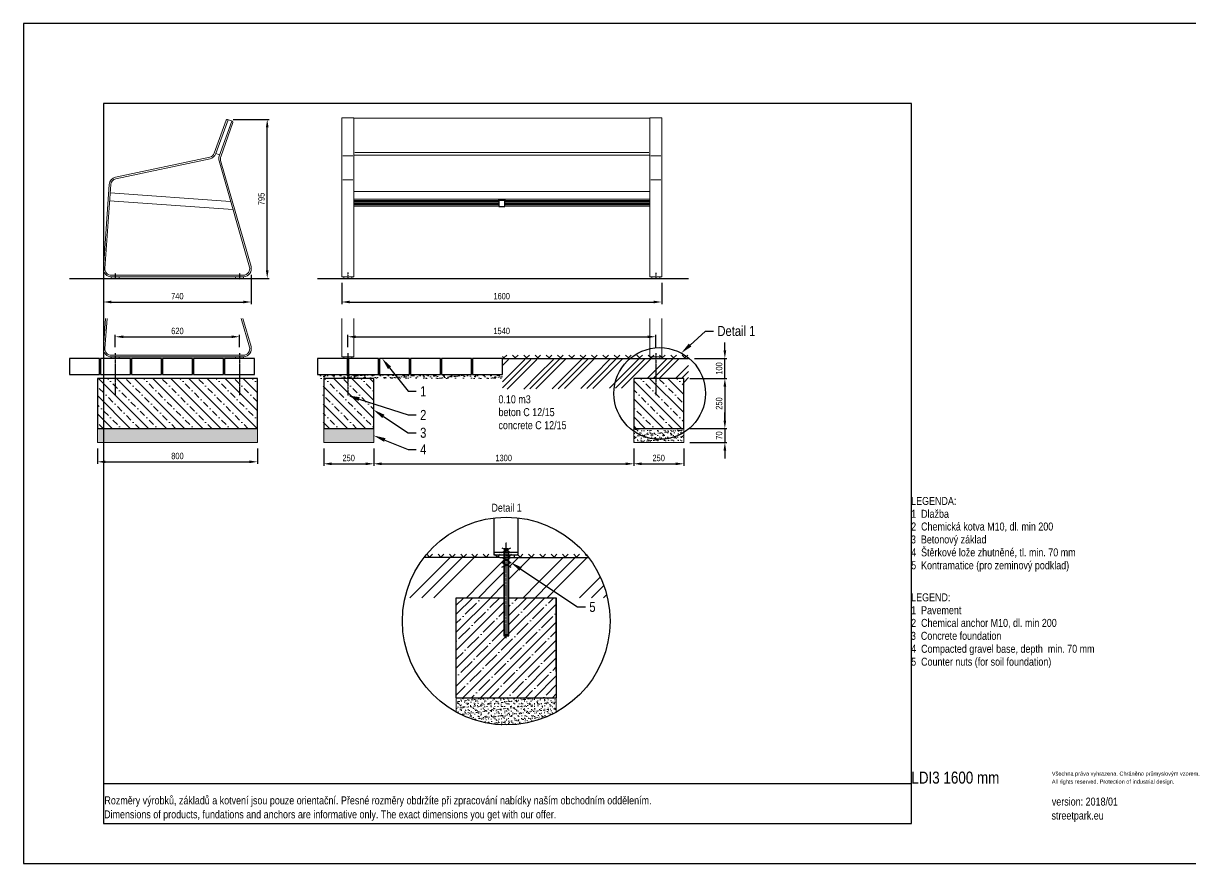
# Model space of a CAD drawing. Header units: millimetres. Extents: x 5064 to 16944, y 3085 to 7285.
# Drawn here: x 5064 to 10901, y 3085 to 7285 of the extents above; entities that cross this region are included whole.
import ezdxf
from ezdxf import colors
from ezdxf.entities.mleader import LeaderData, LeaderLine
from ezdxf.lldxf.tags import DXFTag
from ezdxf.math import Vec2, Vec3

# ---------------------------------------------------------------- set-up
doc = ezdxf.new("R2010")
doc.units = ezdxf.units.MM
doc.header["$LTSCALE"] = 0.3
doc.linetypes.add('DashDot', pattern=[15, 9, -3, 0, -3])
doc.layers.add('Nekreslit', color=6, linetype='Continuous', plot=False)
doc.layers.add('SRAFY', color=251, linetype='Continuous', lineweight=13)
doc.styles.add('SEACAD_Arial', font='arial.ttf', dxfattribs={"width": 0.8})
tags = doc.linetypes.add('HIDDEN2', pattern=[4.7625, 3.175, -1.5875]).pattern_tags.tags
tags[6:7] = [DXFTag(74, 4), DXFTag(75, 0), DXFTag(340, '0'), DXFTag(46, 0.0), DXFTag(50, 0.0), DXFTag(44, 0.0), DXFTag(45, 0.0)]
tags[4:5] = [DXFTag(74, 4), DXFTag(75, 0), DXFTag(340, '0'), DXFTag(46, 0.0), DXFTag(50, 0.0), DXFTag(44, 0.0), DXFTag(45, 0.0)]
doc.dimstyles.new('ISO-25', dxfattribs={"dimtxt": 1.6, "dimasz": 2, "dimexe": 0.5, "dimexo": 1.5, "dimtad": 1, "dimdec": 0, "dimtxsty": 'SEACAD_Arial', "dimcen": 2, "dimadec": 0, "dimazin": 0, "dimtfac": 1, "dimtdec": 0, "dimtmove": 0, "dimatfit": 3, "dimfxl": 1, "dimarcsym": 0})

# ---------------------------------------------------------------- blocks, each defined once
blk = doc.blocks.new('*D140')
at = {"color": 0, "lineweight": -2, "transparency": 16777216}
for p, q in [((5524.3, 5666.4), (5524.3, 5728.8)), ((6145.3, 5666.4), (6145.3, 5728.8)), ((5564.3, 5718.8), (6105.3, 5718.8))]:
    blk.add_line(p, q, dxfattribs=at)
at = {"color": 0, "transparency": 16777216}
for points in [[(5564.3, 5725.5), (5564.3, 5712.1), (5524.3, 5718.8)], [(6105.3, 5725.5), (6105.3, 5712.1), (6145.3, 5718.8)]]:
    blk.add_solid(points, dxfattribs=at)
at = {"layer": 'Defpoints', "color": 0, "transparency": 16777216}
for p in [(6145.3, 5718.8), (5524.3, 5636.4), (6145.3, 5636.4)]:
    blk.add_point(p, dxfattribs=at)
at = {"color": 0, "transparency": 16777216, "insert": (5834.8, 5747.6), "char_height": 32, "attachment_point": 5, "style": 'SEACAD_Arial'}
blk.add_mtext('620', dxfattribs=at)
blk = doc.blocks.new('*D141')
at = {"color": 0, "lineweight": -2, "transparency": 16777216}
for p, q in [((6686, 5666.5), (6686, 5728.8)), ((8226, 5666.4), (8226, 5728.8)), ((6726, 5718.8), (8186, 5718.8))]:
    blk.add_line(p, q, dxfattribs=at)
at = {"color": 0, "transparency": 16777216}
for points in [[(6726, 5725.5), (6726, 5712.1), (6686, 5718.8)], [(8186, 5725.5), (8186, 5712.1), (8226, 5718.8)]]:
    blk.add_solid(points, dxfattribs=at)
at = {"layer": 'Defpoints', "color": 0, "transparency": 16777216}
for p in [(8226, 5718.8), (6686, 5636.5), (8226, 5636.4)]:
    blk.add_point(p, dxfattribs=at)
at = {"color": 0, "transparency": 16777216, "insert": (7456, 5747.6), "char_height": 32, "attachment_point": 5, "style": 'SEACAD_Arial'}
blk.add_mtext('1540', dxfattribs=at)
blk = doc.blocks.new('*D138')
at = {"color": 0, "lineweight": -2, "transparency": 16777216}
for p, q in [((8396, 5510.1), (8581.9, 5510.1)), ((8571.9, 5470.1), (8571.9, 5300.1)), ((8396, 5260.1), (8581.9, 5260.1))]:
    blk.add_line(p, q, dxfattribs=at)
at = {"color": 0, "transparency": 16777216}
for points in [[(8565.3, 5470.1), (8578.6, 5470.1), (8571.9, 5510.1)], [(8565.3, 5300.1), (8578.6, 5300.1), (8571.9, 5260.1)]]:
    blk.add_solid(points, dxfattribs=at)
at = {"layer": 'Defpoints', "color": 0, "transparency": 16777216}
for p in [(8366, 5510.1), (8366, 5260.1), (8571.9, 5260.1)]:
    blk.add_point(p, dxfattribs=at)
at = {"color": 0, "transparency": 16777216, "insert": (8543.1, 5385.1), "char_height": 32, "attachment_point": 5, "rotation": 90, "style": 'SEACAD_Arial'}
blk.add_mtext('250', dxfattribs=at)
blk = doc.blocks.new('*D139')
at = {"color": 0, "lineweight": -2, "transparency": 16777216}
for p, q in [((8571.9, 5300.1), (8571.9, 5340.1)), ((8396, 5260.1), (8581.9, 5260.1)), ((8571.9, 5260.1), (8571.9, 5190.1)), ((8396, 5190.1), (8581.9, 5190.1)), ((8571.9, 5150.1), (8571.9, 5110.1))]:
    blk.add_line(p, q, dxfattribs=at)
at = {"color": 0, "transparency": 16777216}
for points in [[(8565.3, 5300.1), (8578.6, 5300.1), (8571.9, 5260.1)], [(8565.3, 5150.1), (8578.6, 5150.1), (8571.9, 5190.1)]]:
    blk.add_solid(points, dxfattribs=at)
at = {"layer": 'Defpoints', "color": 0, "transparency": 16777216}
for p in [(8366, 5260.1), (8366, 5190.1), (8571.9, 5190.1)]:
    blk.add_point(p, dxfattribs=at)
at = {"color": 0, "transparency": 16777216, "insert": (8543.1, 5225.1), "char_height": 32, "attachment_point": 5, "rotation": 90, "style": 'SEACAD_Arial'}
blk.add_mtext('70', dxfattribs=at)
blk = doc.blocks.new('*D142')
at = {"color": 0, "lineweight": -2, "transparency": 16777216}
for p, q in [((5434.9, 5160.1), (5434.9, 5083.8)), ((6235, 5160.1), (6235, 5083.8)), ((5474.9, 5093.8), (6195, 5093.8))]:
    blk.add_line(p, q, dxfattribs=at)
at = {"color": 0, "transparency": 16777216}
for points in [[(5474.9, 5100.5), (5474.9, 5087.1), (5434.9, 5093.8)], [(6195, 5100.5), (6195, 5087.1), (6235, 5093.8)]]:
    blk.add_solid(points, dxfattribs=at)
at = {"layer": 'Defpoints', "color": 0, "transparency": 16777216}
for p in [(5434.9, 5190.1), (6235, 5190.1), (6235, 5093.8)]:
    blk.add_point(p, dxfattribs=at)
at = {"color": 0, "transparency": 16777216, "insert": (5834.9, 5122.7), "char_height": 32, "attachment_point": 5, "style": 'SEACAD_Arial'}
blk.add_mtext('800', dxfattribs=at)
blk = doc.blocks.new('*D143')
at = {"color": 0, "lineweight": -2, "transparency": 16777216}
for p, q in [((6566, 5160.1), (6566, 5073.8)), ((6816, 5160.1), (6816, 5073.8)), ((6606, 5083.8), (6776, 5083.8))]:
    blk.add_line(p, q, dxfattribs=at)
at = {"color": 0, "transparency": 16777216}
for points in [[(6606, 5090.5), (6606, 5077.1), (6566, 5083.8)], [(6776, 5090.5), (6776, 5077.1), (6816, 5083.8)]]:
    blk.add_solid(points, dxfattribs=at)
at = {"layer": 'Defpoints', "color": 0, "transparency": 16777216}
for p in [(6566, 5190.1), (6816, 5190.1), (6816, 5083.8)]:
    blk.add_point(p, dxfattribs=at)
at = {"color": 0, "transparency": 16777216, "insert": (6691, 5112.7), "char_height": 32, "attachment_point": 5, "style": 'SEACAD_Arial'}
blk.add_mtext('250', dxfattribs=at)
blk = doc.blocks.new('*D144')
at = {"color": 0, "lineweight": -2, "transparency": 16777216}
for p, q in [((8116, 5160.1), (8116, 5073.8)), ((8366, 5160.1), (8366, 5073.8)), ((8156, 5083.8), (8326, 5083.8))]:
    blk.add_line(p, q, dxfattribs=at)
at = {"color": 0, "transparency": 16777216}
for points in [[(8156, 5090.5), (8156, 5077.1), (8116, 5083.8)], [(8326, 5090.5), (8326, 5077.1), (8366, 5083.8)]]:
    blk.add_solid(points, dxfattribs=at)
at = {"layer": 'Defpoints', "color": 0, "transparency": 16777216}
for p in [(8116, 5190.1), (8366, 5190.1), (8366, 5083.8)]:
    blk.add_point(p, dxfattribs=at)
at = {"color": 0, "transparency": 16777216, "insert": (8241, 5112.7), "char_height": 32, "attachment_point": 5, "style": 'SEACAD_Arial'}
blk.add_mtext('250', dxfattribs=at)
blk = doc.blocks.new('*D145')
at = {"color": 0, "lineweight": -2, "transparency": 16777216}
for p, q in [((6816, 5160.1), (6816, 5073.8)), ((8116, 5160.1), (8116, 5073.8)), ((6856, 5083.8), (8076, 5083.8))]:
    blk.add_line(p, q, dxfattribs=at)
at = {"color": 0, "transparency": 16777216}
for points in [[(6856, 5090.5), (6856, 5077.1), (6816, 5083.8)], [(8076, 5090.5), (8076, 5077.1), (8116, 5083.8)]]:
    blk.add_solid(points, dxfattribs=at)
at = {"layer": 'Defpoints', "color": 0, "transparency": 16777216}
for p in [(6816, 5190.1), (8116, 5190.1), (8116, 5083.8)]:
    blk.add_point(p, dxfattribs=at)
at = {"color": 0, "transparency": 16777216, "insert": (7466, 5112.7), "char_height": 32, "attachment_point": 5, "style": 'SEACAD_Arial'}
blk.add_mtext('1300', dxfattribs=at)
blk = doc.blocks.new('*D135')
at = {"color": 0, "lineweight": -2, "transparency": 16777216}
for p, q in [((8571.9, 5650.4), (8571.9, 5690.4)), ((8420.4, 5610.4), (8581.9, 5610.4)), ((8571.9, 5510.1), (8571.9, 5610.4)), ((8396, 5510.1), (8581.9, 5510.1)), ((8571.9, 5470.1), (8571.9, 5430.1))]:
    blk.add_line(p, q, dxfattribs=at)
at = {"color": 0, "transparency": 16777216}
for points in [[(8565.3, 5650.4), (8578.6, 5650.4), (8571.9, 5610.4)], [(8565.3, 5470.1), (8578.6, 5470.1), (8571.9, 5510.1)]]:
    blk.add_solid(points, dxfattribs=at)
at = {"layer": 'Defpoints', "color": 0, "transparency": 16777216}
for p in [(8390.4, 5610.4), (8571.9, 5610.4), (8366, 5510.1)]:
    blk.add_point(p, dxfattribs=at)
at = {"color": 0, "transparency": 16777216, "insert": (8543.1, 5560.3), "char_height": 32, "attachment_point": 5, "rotation": 90, "style": 'SEACAD_Arial'}
blk.add_mtext('100', dxfattribs=at)
blk = doc.blocks.new('*D136')
at = {"color": 0, "lineweight": -2, "transparency": 16777216}
for p, q in [((6656, 5988.4), (6656, 5882.5)), ((8256, 5988.4), (8256, 5882.5)), ((6696, 5892.5), (8216, 5892.5))]:
    blk.add_line(p, q, dxfattribs=at)
at = {"color": 0, "transparency": 16777216}
for points in [[(6696, 5899.2), (6696, 5885.9), (6656, 5892.5)], [(8216, 5899.2), (8216, 5885.9), (8256, 5892.5)]]:
    blk.add_solid(points, dxfattribs=at)
at = {"layer": 'Defpoints', "color": 0, "transparency": 16777216}
for p in [(6656, 6018.4), (8256, 6018.4), (8256, 5892.5)]:
    blk.add_point(p, dxfattribs=at)
at = {"color": 0, "transparency": 16777216, "insert": (7456, 5921.4), "char_height": 32, "attachment_point": 5, "style": 'SEACAD_Arial'}
blk.add_mtext('1600', dxfattribs=at)
blk = doc.blocks.new('*D184')
at = {"color": 0, "lineweight": -2, "transparency": 16777216}
for p, q in [((6112.7, 6805.1), (6293.7, 6805.1)), ((6283.7, 6050.4), (6283.7, 6765.1)), ((6195.3, 6010.4), (6293.7, 6010.4))]:
    blk.add_line(p, q, dxfattribs=at)
at = {"color": 0, "transparency": 16777216}
for points in [[(6277.1, 6765.1), (6290.4, 6765.1), (6283.7, 6805.1)], [(6277.1, 6050.4), (6290.4, 6050.4), (6283.7, 6010.4)]]:
    blk.add_solid(points, dxfattribs=at)
at = {"layer": 'Defpoints', "color": 0, "transparency": 16777216}
for p in [(6082.7, 6805.1), (6283.7, 6805.1), (6165.3, 6010.4)]:
    blk.add_point(p, dxfattribs=at)
at = {"color": 0, "transparency": 16777216, "insert": (6254.9, 6407.8), "char_height": 32, "attachment_point": 5, "rotation": 90, "style": 'SEACAD_Arial'}
blk.add_mtext('795', dxfattribs=at)
blk = doc.blocks.new('*D185')
at = {"color": 0, "lineweight": -2, "transparency": 16777216}
for p, q in [((5464.4, 6025.7), (5464.4, 5882.5)), ((6204.3, 6028.6), (6204.3, 5882.5)), ((5504.4, 5892.5), (6164.3, 5892.5))]:
    blk.add_line(p, q, dxfattribs=at)
at = {"color": 0, "transparency": 16777216}
for points in [[(5504.4, 5899.2), (5504.4, 5885.9), (5464.4, 5892.5)], [(6164.3, 5899.2), (6164.3, 5885.9), (6204.3, 5892.5)]]:
    blk.add_solid(points, dxfattribs=at)
at = {"layer": 'Defpoints', "color": 0, "transparency": 16777216}
for p in [(5464.4, 6055.7), (6204.3, 6058.6), (6204.3, 5892.5)]:
    blk.add_point(p, dxfattribs=at)
at = {"color": 0, "transparency": 16777216, "insert": (5834.4, 5921.4), "char_height": 32, "attachment_point": 5, "style": 'SEACAD_Arial'}
blk.add_mtext('740', dxfattribs=at)

msp = doc.modelspace()

# ---------------------------------------------------------------- hatches: boundary and pattern name
at = {"layer": 'SRAFY'}
h = msp.add_hatch(dxfattribs=at)
h.set_pattern_fill('TERACO', color=256, scale=20)
h.set_pattern_definition([(45, (0, 295.79), (-28.28427, 28.28427), [20, -20]), (135, (56.57, 295.79), (-28.28427, -28.28427), [20, -20])])
h.paths.add_polyline_path([(7460.4, 5610.4), (7460.4, 5633.5), (8390.4, 5633.5), (8390.4, 5610.5)])
h = msp.add_hatch(dxfattribs=at)
h.set_pattern_fill('GOST_GROUND', color=256, scale=10)
h.set_pattern_definition([(45, (0, 295.79), (141.4214, -9e-15), [200]), (45, (30, 295.79), (141.4214, -9e-15), [200]), (45, (60, 295.79), (141.4214, -9e-15), [200])])
h.paths.add_polyline_path([(8116, 5462.8), (7460.4, 5456.6), (7460.4, 5604.3), (8390.4, 5610.4), (8390.4, 5463), (8366, 5463), (8366, 5510.1), (8116, 5510.1)])
h = msp.add_hatch(dxfattribs=at)
h.set_pattern_fill('BETON-PROSTY', color=256, scale=0.8, angle=90)
h.set_pattern_definition([(135, (-9.09, 731.35), (-45.25483, -45.25483), []), (135, (-9.09, 776.605), (-67.88225, -22.6274), [32, -16, 0, -16])])
h.paths.add_polyline_path([(6234.9, 5385.1), (6234.9, 5510.1), (5434.9, 5510.1), (5434.9, 5240.4), (5434.9, 5260.1), (6234.9, 5260.1)])
h.paths.add_polyline_path([(6813.5, 5390.4), (6813.5, 5510.1), (6563.5, 5510.1), (6563.5, 5260.1), (6813.4, 5260.1)])
h = msp.add_hatch(dxfattribs=at)
h.set_pattern_fill('AR-SAND', color=256, scale=0.5)
h.set_pattern_definition([(37.5, (0, 295.79), (-0.800016, 24.47066), [0, -19.304, 0, -21.59, 0, -20.6375]), (7.5, (0, 295.79), (22.47616, 35.84126), [0, -10.414, 0, -17.399, 0, -6.6675]), (327.5, (-15.62, 295.79), (39.54962, 0.07186), [0, -6.35, 0, -22.86, 0, -29.845]), (317.5, (-15.62, 295.79), (38.17782, 11.14647), [0, -3.175, 0, -14.986, 0, -17.145])])
h.paths.add_polyline_path([(6535.4, 5530.4), (6535.4, 5510.5), (6566, 5510.4), (6686, 5510.3), (6686, 5530.4)])
h.paths.add_polyline_path([(7460.4, 5510.1), (7460.4, 5530.4), (6686, 5530.4), (6686, 5510.3), (6816, 5510.1)])
h = msp.add_hatch(dxfattribs=at)
h.set_pattern_fill('BETON-PROSTY', color=256, scale=0.8, angle=90)
h.set_pattern_definition([(135, (-602.25, 731.35), (-45.25483, -45.25483), []), (135, (-602.25, 776.607), (-67.88225, -22.6274), [32, -16, 0, -16])])
h.paths.add_polyline_path([(8366, 5510.1), (8116, 5510.1), (8116, 5260.1), (8366, 5260.1)])
h = msp.add_hatch(dxfattribs=at)
h.set_pattern_fill('AR-SAND', color=256, scale=0.5)
h.set_pattern_definition([(37.5, (-9.088, 731.35), (-0.800016, 24.47066), [0, -19.304, 0, -21.59, 0, -20.6375]), (7.5, (-9.088, 731.35), (22.47616, 35.84126), [0, -10.414, 0, -17.399, 0, -6.6675]), (327.5, (-24.709, 731.35), (39.54962, 0.07186), [0, -6.35, 0, -22.86, 0, -29.845]), (317.5, (-24.71, 731.35), (38.17782, 11.14647), [0, -3.175, 0, -14.986, 0, -17.145])])
h.paths.add_polyline_path([(6235, 5190.1), (6235, 5260.1), (5434.9, 5260.1), (5434.9, 5190.1)])
h.paths.add_polyline_path([(6813.5, 5190.1), (6813.5, 5260.1), (6784.7, 5260.1), (6563.5, 5260.1), (6563.5, 5190.1)])
h = msp.add_hatch(dxfattribs=at)
h.set_pattern_fill('AR-SAND', color=256, scale=0.5)
h.set_pattern_definition([(37.5, (-6.588, 731.35), (-0.800016, 24.47066), [0, -19.304, 0, -21.59, 0, -20.6375]), (7.5, (-6.588, 731.35), (22.47616, 35.84126), [0, -10.414, 0, -17.399, 0, -6.6675]), (327.5, (-22.209, 731.35), (39.54962, 0.07186), [0, -6.35, 0, -22.86, 0, -29.845]), (317.5, (-22.21, 731.35), (38.17782, 11.14647), [0, -3.175, 0, -14.986, 0, -17.145])])
h.paths.add_polyline_path([(8116, 5260.1), (8366, 5260.1), (8366, 5190.1), (8116, 5190.1)])
h = msp.add_hatch(dxfattribs=at)
h.set_pattern_fill('GOST_GROUND', color=256, scale=20)
h.set_pattern_definition([(45, (0, 245.79), (282.8427, -2e-14), [400]), (45, (60, 245.79), (282.8427, -2e-14), [400]), (45, (120, 245.79), (282.8427, -2e-14), [400])])
h.paths.add_polyline_path([(7469, 4615), (7447, 4615), (7068, 4615, 0.107975), (6973.2, 4414.7), (7229, 4414.7), (7469, 4414.7)])
h.paths.add_polyline_path([(7889.9, 4615), (7511, 4615), (7489, 4615), (7489, 4414.7), (7729, 4414.7), (7984.8, 4414.7, 0.107975)])
h = msp.add_hatch(dxfattribs=at)
h.set_pattern_fill('TERACO', color=256, scale=20)
h.set_pattern_definition([(45, (-767.6, -699.72), (-28.28427, 28.28427), [20, -20]), (135, (-711.03, -699.72), (-28.28427, -28.28427), [20, -20])])
h.paths.add_polyline_path([(7077.2, 4614.9), (7077.2, 4638), (7880.8, 4638), (7880.8, 4614.9)])
h = msp.add_hatch(dxfattribs=at)
h.set_pattern_fill('ANSI35', color=256, scale=10, angle=0.00001)
h.set_pattern_definition([(45, (0, 245.79), (-44.9013, 44.90127), []), (45, (44.9, 245.79), (-44.9013, 44.90127), [79.375, -15.875, 0, -15.875])])
h.paths.add_polyline_path([(7729, 4414.7), (7489, 4414.7), (7489, 4223.7), (7469, 4223.7), (7469, 4414.7), (7229, 4414.7), (7229, 3914.7), (7729, 3914.7)])
h = msp.add_hatch(dxfattribs=at)
h.set_pattern_fill('AR-SAND', color=256, scale=0.5, angle=0.00001)
h.set_pattern_definition([(37.5, (0, 245.79), (-0.80002, 24.47066), [0, -19.304, 0, -21.59, 0, -20.6375]), (7.5, (0, 245.79), (22.47616, 35.84126), [0, -10.414, 0, -17.399, 0, -6.6675]), (327.5, (-15.62, 245.79), (39.54962, 0.071866), [0, -6.35, 0, -22.86, 0, -29.845]), (317.5, (-15.62, 245.79), (38.17782, 11.14647), [0, -3.175, 0, -14.986, 0, -17.145])])
h.paths.add_polyline_path([(7229, 3914.7), (7229, 3842.8, 0.256659), (7729, 3842.8), (7729, 3914.7)])

# ---------------------------------------------------------------- linework, layer by layer
at = {"lineweight": 15}
for p, q in [((6078.5, 6801.8), (6019.2, 6636)), ((6087.8, 6803.8), (6027.1, 6634.4)), ((6106.6, 6797.1), (6043.9, 6621.9)), ((6112.4, 6789.7), (6051.2, 6618.6)), ((6084.9, 6804.9), (6109.4, 6796.1)), ((5997.2, 6616.8), (5525.4, 6516.5)), ((5997.7, 6608.7), (5527, 6508.7)), ((6027.1, 6634.4), (6045.9, 6627.6)), ((6195.1, 6067.3), (6043.1, 6597.4)), ((6202.8, 6069.5), (6050.6, 6600.2)), ((6661, 6623.6), (6711, 6623.6)), ((8191, 6639.1), (6721, 6639.1)), ((8201, 6623.6), (8251, 6623.6)), ((5493.8, 6480.2), (5464.4, 6061.2)), ((5501.8, 6479.6), (5472.4, 6060.7)), ((6661, 6503.6), (6711, 6503.6)), ((8201, 6503.6), (8251, 6503.6)), ((5498.8, 6437.8), (6100.9, 6395.6)), ((6716, 6397.8), (6716, 6432.8)), ((8196, 6397.8), (8196, 6432.8)), ((5496, 6397.9), (6112.6, 6354.7)), ((8196, 6405.8), (6716, 6405.8)), ((7441, 6399.6), (6716, 6399.6)), ((7441, 6394.3), (6716, 6394.3)), ((7441, 6388.5), (6716, 6388.5)), ((7441, 6383.2), (6716, 6383.2)), ((7441, 6377.4), (6716, 6377.4)), ((7441, 6371.1), (6716, 6371.1)), ((8196, 6399.6), (7471, 6399.6)), ((8196, 6394.3), (7471, 6394.3)), ((8196, 6388.5), (7471, 6388.5)), ((8196, 6383.2), (7471, 6383.2)), ((8196, 6377.4), (7471, 6377.4)), ((8196, 6371.1), (7471, 6371.1)), ((5504.3, 6026.4), (6165.3, 6026.4)), ((5504.3, 6018.4), (6165.3, 6018.4)), ((5474.9, 5810.4), (5464.4, 5661.2)), ((5482.9, 5810.4), (5472.4, 5660.7)), ((6195.1, 5667.3), (6154, 5810.4)), ((6202.8, 5669.5), (6162.3, 5810.4)), ((6656, 5810.4), (6656, 5618.4)), ((6716, 5618.4), (6716, 5810.4)), ((8196, 5810.4), (8196, 5618.4)), ((8256, 5618.4), (8256, 5810.4)), ((5504.3, 5626.4), (6165.3, 5626.4)), ((5504.3, 5618.4), (6165.3, 5618.4)), ((6656, 5618.4), (6716, 5618.4)), ((8196, 5618.4), (8256, 5618.4))]:
    msp.add_line(p, q, dxfattribs=at)
at = {"color": 7, "linetype": 'DashDot', "ltscale": 0.1}
for p, q in [((5524.3, 6036.4), (5524.3, 6007.3)), ((6145.3, 6036.4), (6145.3, 6005.4)), ((6686, 6040.5), (6686, 6009.5)), ((8226, 6038.2), (8226, 6007.2))]:
    msp.add_line(p, q, dxfattribs=at)
at = {"color": 7, "linetype": 'Continuous'}
for p, q in [((5295.4, 6010.4), (6247.4, 6010.4)), ((6535.4, 6010.4), (8390.4, 6010.4)), ((5445.4, 5610.4), (5295.4, 5610.4)), ((5295.4, 5610.4), (5295.4, 5530.4)), ((5445.4, 5530.4), (5445.4, 5610.4)), ((5600.4, 5610.4), (5450.4, 5610.4)), ((5450.4, 5610.4), (5450.4, 5530.4)), ((5600.4, 5530.4), (5600.4, 5610.4)), ((5755.4, 5610.4), (5605.4, 5610.4)), ((5605.4, 5610.4), (5605.4, 5530.4)), ((5755.4, 5530.4), (5755.4, 5610.4)), ((5910.4, 5610.4), (5760.4, 5610.4)), ((5760.4, 5610.4), (5760.4, 5530.4)), ((5910.4, 5530.4), (5910.4, 5610.4)), ((6065.4, 5610.4), (5915.4, 5610.4)), ((5915.4, 5610.4), (5915.4, 5530.4)), ((6065.4, 5530.4), (6065.4, 5610.4)), ((6220.4, 5610.4), (6070.4, 5610.4)), ((6070.4, 5610.4), (6070.4, 5530.4)), ((6220.4, 5530.4), (6220.4, 5610.4)), ((6685.4, 5610.4), (6535.4, 5610.4)), ((6535.4, 5610.4), (6535.4, 5530.4)), ((6685.4, 5530.4), (6685.4, 5610.4)), ((6840.4, 5610.4), (6690.4, 5610.4)), ((6690.4, 5610.4), (6690.4, 5530.4)), ((6840.4, 5530.4), (6840.4, 5610.4)), ((6995.4, 5610.4), (6845.4, 5610.4)), ((6845.4, 5610.4), (6845.4, 5530.4)), ((6995.4, 5530.4), (6995.4, 5610.4)), ((7150.4, 5610.4), (7000.4, 5610.4)), ((7000.4, 5610.4), (7000.4, 5530.4)), ((7150.4, 5530.4), (7150.4, 5610.4)), ((7305.4, 5610.4), (7155.4, 5610.4)), ((7155.4, 5610.4), (7155.4, 5530.4)), ((7305.4, 5530.4), (7305.4, 5610.4)), ((7460.4, 5610.4), (7310.4, 5610.4)), ((7310.4, 5610.4), (7310.4, 5530.4)), ((7460.4, 5530.4), (7460.4, 5610.4)), ((5295.4, 5530.4), (5445.4, 5530.4)), ((5450.4, 5530.4), (5600.4, 5530.4)), ((5605.4, 5530.4), (5755.4, 5530.4)), ((5760.4, 5530.4), (5910.4, 5530.4)), ((5915.4, 5530.4), (6065.4, 5530.4)), ((6070.4, 5530.4), (6220.4, 5530.4)), ((6535.4, 5530.4), (6685.4, 5530.4)), ((6690.4, 5530.4), (6840.4, 5530.4)), ((6845.4, 5530.4), (6995.4, 5530.4)), ((7000.4, 5530.4), (7150.4, 5530.4)), ((7155.4, 5530.4), (7305.4, 5530.4)), ((7310.4, 5530.4), (7460.4, 5530.4)), ((7419, 4627.8), (7419, 4813.4)), ((7539, 4627.8), (7539, 4813.4)), ((7539, 4627.8), (7419, 4627.8)), ((7439, 4627.8), (7439, 4615)), ((7519, 4627.8), (7519, 4615)), ((7229, 3914.7), (7229, 4414.7)), ((7229, 4414.7), (7469, 4414.7)), ((7489, 4414.7), (7729, 4414.7)), ((7729, 4414.7), (7729, 3914.7)), ((7729, 4293.7), (7729, 4413.7)), ((7729, 4045.4), (7729, 4413.7)), ((7229, 3914.7), (7729, 3914.7))]:
    msp.add_line(p, q, dxfattribs=at)
at = {"linetype": 'DashDot', "lineweight": 30}
for p, q in [((5524.3, 5636.4), (5524.3, 5425.8)), ((6145.3, 5636.4), (6145.3, 5425.8)), ((6686, 5636.5), (6686, 5425.8)), ((8226, 5636.4), (8226, 5425.8))]:
    msp.add_line(p, q, dxfattribs=at)
for p, q in [((7460.4, 5610.4), (8390.4, 5610.4)), ((5295.4, 5530.4), (5437.4, 5530.4)), ((7447, 4615), (7068, 4615)), ((7447, 4615), (7511, 4615)), ((7456.5, 4664.6), (7501.5, 4640.6)), ((7456.5, 4640.6), (7501.5, 4664.6)), ((7456.5, 4615), (7501.5, 4591)), ((7456.5, 4591), (7501.5, 4615)), ((7470.6, 4661), (7487.4, 4661)), ((7511, 4615), (7889.9, 4615)), ((7456.5, 4591), (7501.5, 4567)), ((7456.5, 4567), (7501.5, 4591))]:
    msp.add_line(p, q)
at = {"color": 7, "linetype": 'DashDot', "lineweight": 30}
msp.add_line((7479, 4212.9), (7479, 4692.9), dxfattribs=at)
at = {"color": 7, "linetype": 'HIDDEN2'}
for p, q in [((7539, 4640.6), (7419, 4640.6)), ((7467, 4640.6), (7467, 4414.7)), ((7470.6, 4661), (7469, 4659.4)), ((7489, 4659.4), (7469, 4659.4)), ((7469, 4659.4), (7469, 4231.3)), ((7469, 4614.9), (7469, 4614.9)), ((7489, 4659.4), (7487.4, 4661)), ((7489, 4231.3), (7489, 4659.4)), ((7489, 4614.9), (7489, 4614.9)), ((7491, 4414.7), (7491, 4640.6)), ((7467, 4414.7), (7467, 4223.7)), ((7491, 4223.7), (7491, 4414.7)), ((7467, 4223.7), (7491, 4223.7)), ((7469, 4231.3), (7489, 4231.3)), ((7469, 4231.3), (7470.6, 4229.7)), ((7479, 4229.7), (7470.6, 4229.7)), ((7487.4, 4229.7), (7479, 4229.7)), ((7487.4, 4229.7), (7489, 4231.3))]:
    msp.add_line(p, q, dxfattribs=at)
at = {"lineweight": 15}
for points in [[(6656, 6018.4), (6716, 6018.4), (6716, 6813.4), (6656, 6813.4)], [(6716, 6626.9), (8196, 6626.9), (8196, 6811.4), (6716, 6811.4)], [(8196, 6018.4), (8256, 6018.4), (8256, 6813.4), (8196, 6813.4)], [(5504.3, 6018.4), (5544.3, 6018.4), (5544.3, 6010.4), (5504.3, 6010.4)], [(6125.3, 6018.4), (6165.3, 6018.4), (6165.3, 6010.4), (6125.3, 6010.4)], [(6666, 6018.4), (6706, 6018.4), (6706, 6010.4), (6666, 6010.4)], [(8206, 6018.4), (8246, 6018.4), (8246, 6010.4), (8206, 6010.4)], [(5504.3, 5618.4), (5544.3, 5618.4), (5544.3, 5610.4), (5504.3, 5610.4)], [(6125.3, 5618.4), (6165.3, 5618.4), (6165.3, 5610.4), (6125.3, 5610.4)], [(6666, 5618.4), (6706, 5618.4), (6706, 5610.4), (6666, 5610.4)], [(8206, 5618.4), (8246, 5618.4), (8246, 5610.4), (8206, 5610.4)]]:
    msp.add_lwpolyline(points, close=True, dxfattribs=at)
msp.add_lwpolyline([(6716, 6445.2), (8196, 6445.2)], dxfattribs=at)
for points in [[(7441, 6403.8), (7471, 6403.8), (7471, 6399.8), (7441, 6399.8)], [(7441, 6369.1), (7471, 6369.1), (7471, 6399.8), (7441, 6399.8)], [(5434.9, 5260.1), (6234.9, 5260.1), (6234.9, 5510.1), (5434.9, 5510.4)], [(6566, 5260.1), (6816, 5260.1), (6816, 5510.1), (6566, 5510.4)], [(8116, 5260.1), (8366, 5260.1), (8366, 5510.1), (8116, 5510.1)]]:
    msp.add_lwpolyline(points, close=True)
at = {"color": 7, "linetype": 'Continuous'}
for centre, radius in [((6136.6, 6010.4), 0.01), ((5529.4, 5610.4), 0.01), ((6045.5, 5610.4), 0.01), ((6686, 5610.5), 0.01), ((8246, 5610.5), 0.01), ((8390.4, 5610.4), 0.01), ((8390.4, 5610.4), 0.01), ((5437.4, 5260.1), 0.01), ((6137.4, 5260.1), 0.01), ((6816, 5260.1), 0.01), ((8116, 5260.1), 0.01), ((8116, 5260.1), 0.01), ((8366, 5260.1), 0.01), ((8366, 5260.1), 0.01), ((7479, 4297.8), 519.1)]:
    msp.add_circle(centre, radius, dxfattribs=at)
msp.add_circle((8246, 5435.4), 229)
at = {"lineweight": 15}
for centre, radius, start, end in [((6083.2, 6800.2), 5, 70.30199, 160.30199), ((6107.7, 6791.4), 5, 340.30199, 70.30199), ((5990.9, 6646.1), 30, 282, 340.30199), ((5989.4, 6647.9), 40, 282, 340.30199), ((6081.5, 6608.4), 40, 160.30199, 196), ((6079.4, 6608.5), 30, 160.30199, 196), ((5533.7, 6477.4), 40, 102, 175.99052), ((5533.7, 6477.4), 32, 102, 175.99052), ((5504.3, 6058.4), 40, 175.99052, 269.99859), ((5504.3, 6058.4), 32, 175.99052, 269.99859), ((6164.3, 6058.4), 40, 271.37956, 16), ((6164.3, 6058.4), 32, 271.83778, 16), ((6164.3, 5658.4), 40, 271.37956, 16), ((6164.3, 5658.4), 32, 271.83778, 16), ((5504.3, 5658.4), 40, 175.99052, 269.99859), ((5504.3, 5658.4), 32, 175.99052, 269.99859)]:
    msp.add_arc(centre, radius, start, end, dxfattribs=at)
at = {"layer": 'Nekreslit'}
msp.add_line((5464.4, 3485.3), (9504.4, 3485.3), dxfattribs=at)
for points in [[(5064.4, 3085.3), (11004.4, 3085.3), (11004.4, 7285.3), (5064.4, 7285.3)], [(5464.4, 3285.3), (9504.4, 3285.3), (9504.4, 6885.3), (5464.4, 6885.3)]]:
    msp.add_lwpolyline(points, close=True, dxfattribs=at)
at = {"layer": 'SRAFY'}
for p, q in [((5434.9, 5260.1), (5434.9, 5190.1)), ((6235, 5260.1), (6235, 5190.1)), ((6566, 5260.1), (6566, 5190.1)), ((6816, 5260.1), (6816, 5190.1)), ((8116, 5260.1), (8116, 5190.1)), ((8366, 5260.1), (8366, 5190.1)), ((5434.9, 5190.1), (6235, 5190.1)), ((6566, 5190.1), (6816, 5190.1)), ((8116, 5190.1), (8366, 5190.1)), ((7229, 3914.7), (7229, 3842.8)), ((7229, 3914.7), (7729, 3914.7)), ((7729, 3914.7), (7729, 3842.8))]:
    msp.add_line(p, q, dxfattribs=at)

# ---------------------------------------------------------------- texts
at = {"style": 'SEACAD_Arial', "width": 0.8}
for s, height, p in [('0.10 m3', 40, (7439.9, 5386.2)), ('beton C 12/15', 40, (7439.9, 5322)), ('concrete C 12/15', 40, (7439.9, 5256.8)), ('LEGENDA:', 40, (9503.3, 4878.1)), ('1  Dlažba', 40, (9503.3, 4813.8)), ('2  Chemická kotva M10, dl. min 200', 40, (9503.3, 4750.3)), ('3  Betonový základ', 40, (9502.2, 4685.8)), ('4  Štěrkové lože zhutněné, tl. min. 70 mm', 40, (9503.3, 4621.1)), ('5  Kontramatice (pro zeminový podklad)', 40, (9503.3, 4556.5)), ('LEGEND:', 40, (9503.3, 4396.4)), ('1  Pavement', 40, (9503.3, 4332.1)), ('2  Chemical anchor M10, dl. min 200', 40, (9503.3, 4268.6)), ('3  Concrete foundation', 40, (9502.2, 4204)), ('4  Compacted gravel base, depth  min. 70 mm', 40, (9503.3, 4139.3)), ('5  Counter nuts (for soil foundation)', 40, (9503.3, 4074.7)), ('LDI3 1600 mm ', 60, (9504.4, 3485.3)), ('Všechna práva vyhrazena. Chráněno průmyslovým vzorem.', 20, (10206.7, 3525.3)), ('All rights reserved. Protection of industrial design.', 20, (10206.7, 3485.3)), ('Rozměry výrobků, základů a kotvení jsou pouze orientační. Přesné rozměry obdržíte při zpracování nabídky naším obchodním oddělením.', 39.9982, (5469.8, 3381.6)), ('version: 2018/01', 40, (10206.7, 3375.5)), ('Dimensions of products, fundations and anchors are informative only. The exact dimensions you get with our offer.', 39.9982, (5468.2, 3311.7)), ('streetpark.eu', 40, (10205.1, 3305.6))]:
    msp.add_text(s, height=height, dxfattribs=at).set_placement(p)
at = {"insert": (7404.8, 4884.4), "char_height": 40, "attachment_point": 1, "style": 'SEACAD_Arial'}
msp.add_mtext_dynamic_manual_height_columns('Detail 1', width=226.121, gutter_width=200, heights=[0], dxfattribs=at)

# ---------------------------------------------------------------- dimensions: what is measured, and where the dimension line sits
for base, p1, p2, picture, middle in [((6283.7, 6805.1), (6165.3, 6010.4), (6082.7, 6805.1), '*D184', (6254.9, 6407.8)), ((8571.9, 5610.4), (8366, 5510.1), (8390.4, 5610.4), '*D135', (8543.1, 5560.3))]:
    dim = msp.add_linear_dim(base=base, p1=p1, p2=p2, angle=90, dimstyle='ISO-25')
    dim.commit()
    dim.dimension.update_dxf_attribs({"geometry": picture, "text_midpoint": middle})
for base, p1, p2, picture, middle in [((6204.3, 5892.5), (5464.4, 6055.7), (6204.3, 6058.6), '*D185', (5834.4, 5921.4)), ((8256, 5892.5), (6656, 6018.4), (8256, 6018.4), '*D136', (7456, 5921.4))]:
    dim = msp.add_linear_dim(base=base, p1=p1, p2=p2, dimstyle='ISO-25')
    dim.commit()
    dim.dimension.update_dxf_attribs({"geometry": picture, "text_midpoint": middle})
for base, p1, p2, override, picture, middle in [((6145.3, 5718.8), (5524.3, 5636.4), (6145.3, 5636.4), {"dimscale": 0, "dimrnd": 10}, '*D140', (5834.8, 5747.6)), ((8226, 5718.8), (6686, 5636.5), (8226, 5636.4), {"dimscale": 0}, '*D141', (7456, 5747.6)), ((6235, 5093.8), (5434.9, 5190.1), (6235, 5190.1), {"dimscale": 0, "dimtix": 0, "dimtofl": 1, "dimtmove": 0, "dimatfit": 3}, '*D142', (5834.9, 5122.7)), ((6816, 5083.8), (6566, 5190.1), (6816, 5190.1), {"dimscale": 0, "dimtix": 0, "dimtofl": 1, "dimtmove": 0, "dimatfit": 3}, '*D143', (6691, 5112.7)), ((8116, 5083.8), (6816, 5190.1), (8116, 5190.1), {"dimscale": 0, "dimtix": 0, "dimtofl": 1, "dimtmove": 0, "dimatfit": 3}, '*D145', (7466, 5112.7)), ((8366, 5083.8), (8116, 5190.1), (8366, 5190.1), {"dimscale": 0, "dimtix": 0, "dimtofl": 1, "dimtmove": 0, "dimatfit": 3}, '*D144', (8241, 5112.7))]:
    dim = msp.add_linear_dim(base=base, p1=p1, p2=p2, dimstyle='ISO-25', override=override)
    dim.commit()
    dim.dimension.update_dxf_attribs({"geometry": picture, "text_midpoint": middle})
for base, p1, p2, override, picture, middle in [((8571.9, 5260.1), (8366, 5510.1), (8366, 5260.1), {"dimscale": 0}, '*D138', (8543.1, 5385.1)), ((8571.9, 5190.1), (8366, 5260.1), (8366, 5190.1), {"dimscale": 0, "dimtmove": 1}, '*D139', (8543.1, 5225.1))]:
    dim = msp.add_linear_dim(base=base, p1=p1, p2=p2, angle=90, dimstyle='ISO-25', override=override)
    dim.commit()
    dim.dimension.update_dxf_attribs({"geometry": picture, "text_midpoint": middle})

# ---------------------------------------------------------------- leaders
ml = msp.add_multileader_mtext('Standard')
ml.set_content('Detail 1', color=256, style='SEACAD_Arial')
ml.set_leader_properties(lineweight=-3)
ml.build(insert=Vec2(0, 0))
ml.multileader.update_dxf_attribs({"text_right_attachment_type": 6, "dogleg_length": 2, "arrow_head_size": 60, "scale": 20})
ctx = ml.context
ctx.base_point, ctx.scale, ctx.char_height, ctx.arrow_head_size, ctx.landing_gap_size, ctx.plane_origin = Vec3(8514.8, 5747.3), 20, 50, 60, 20, Vec3(9922, 5637.1)
ctx.right_attachment = 6
notes = []
notes.append((ctx, [(0, (1, 1, 0), (8474.8, 5747.3), (1, 0), 40, [(0, [(8353.7, 5637)], 0, [])])]))
ctx.mtext.insert, ctx.mtext.flow_direction = Vec3(8534.8, 5772.7), 5
ml = msp.add_multileader_mtext('Standard')
ml.set_content('1', color=256, style='SEACAD_Arial')
ml.set_leader_properties()
ml.build(insert=Vec2(0, 0))
ml.multileader.update_dxf_attribs({"text_right_attachment_type": 6, "dogleg_length": 2, "arrow_head_size": 60, "scale": 20})
ctx = ml.context
ctx.base_point, ctx.scale, ctx.char_height, ctx.arrow_head_size, ctx.landing_gap_size, ctx.plane_origin = Vec3(7028.4, 5446.3), 20, 50, 60, 20, Vec3(6765.4, 5610.4)
ctx.right_attachment = 6
notes.append((ctx, [(0, (1, 1, 0), (6988.4, 5446.3), (1, 0), 40, [(0, [(6858, 5610.4)], 0, [])])]))
ctx.mtext.insert, ctx.mtext.flow_direction = Vec3(7048.4, 5471.3), 5
ml = msp.add_multileader_mtext('Standard')
ml.set_content('2', color=256, style='SEACAD_Arial')
ml.set_leader_properties()
ml.build(insert=Vec2(0, 0))
ml.multileader.update_dxf_attribs({"text_right_attachment_type": 6, "dogleg_length": 2, "arrow_head_size": 60, "scale": 20})
ctx = ml.context
ctx.base_point, ctx.scale, ctx.char_height, ctx.arrow_head_size, ctx.landing_gap_size, ctx.plane_origin = Vec3(7028.4, 5328), 20, 50, 60, 20, Vec3(6686, 5425.8)
ctx.right_attachment = 6
notes.append((ctx, [(0, (1, 1, 0), (6988.4, 5328), (1, 0), 40, [(0, [(6686, 5425.8)], 0, [])])]))
ctx.mtext.insert, ctx.mtext.flow_direction = Vec3(7048.4, 5353), 5
ml = msp.add_multileader_mtext('Standard')
ml.set_content('3', color=256, style='SEACAD_Arial')
ml.set_leader_properties()
ml.build(insert=Vec2(0, 0))
ml.multileader.update_dxf_attribs({"text_right_attachment_type": 6, "dogleg_length": 2, "arrow_head_size": 60, "scale": 20})
ctx = ml.context
ctx.base_point, ctx.scale, ctx.char_height, ctx.arrow_head_size, ctx.landing_gap_size, ctx.plane_origin = Vec3(7028.4, 5238.4), 20, 50, 60, 20, Vec3(6684.9, 5213)
ctx.right_attachment = 6
notes.append((ctx, [(0, (1, 1, 0), (6988.4, 5238.4), (1, 0), 40, [(0, [(6814.6, 5354.1)], 0, [])])]))
ctx.mtext.insert, ctx.mtext.flow_direction = Vec3(7048.4, 5263.9), 5
ml = msp.add_multileader_mtext('Standard')
ml.set_content('4', color=256, style='SEACAD_Arial')
ml.set_leader_properties()
ml.build(insert=Vec2(0, 0))
ml.multileader.update_dxf_attribs({"text_right_attachment_type": 6, "dogleg_length": 2, "arrow_head_size": 60, "scale": 20})
ctx = ml.context
ctx.base_point, ctx.scale, ctx.char_height, ctx.arrow_head_size, ctx.landing_gap_size, ctx.plane_origin = Vec3(7028.4, 5155.8), 20, 50, 60, 20, Vec3(6605.8, 5266.2)
ctx.right_attachment = 6
notes.append((ctx, [(0, (1, 1, 0), (6988.4, 5155.8), (1, 0), 40, [(0, [(6816, 5225.1)], 0, [])])]))
ctx.mtext.insert, ctx.mtext.flow_direction = Vec3(7048.4, 5180.8), 5
ml = msp.add_multileader_mtext('Standard')
ml.set_content('5', color=256, style='SEACAD_Arial')
ml.set_leader_properties()
ml.build(insert=Vec2(0, 0))
ml.multileader.update_dxf_attribs({"text_right_attachment_type": 6, "dogleg_length": 2, "arrow_head_size": 60, "scale": 20})
ctx = ml.context
ctx.base_point, ctx.scale, ctx.char_height, ctx.arrow_head_size, ctx.landing_gap_size, ctx.plane_origin = Vec3(7874.4, 4368.2), 20, 50, 60, 20, Vec3(7363.7, 4505.9)
ctx.right_attachment = 6
notes.append((ctx, [(0, (1, 1, 0), (7834.4, 4368.2), (1, 0), 40, [(0, [(7501.5, 4591)], 0, [])])]))
ctx.mtext.insert, ctx.mtext.flow_direction = Vec3(7894.4, 4393.6), 5
for ctx, leaders in notes:
    for number, flags, end, landing, length, lines in leaders:
        leader = LeaderData()
        leader.index, (leader.has_last_leader_line, leader.has_dogleg_vector, leader.attachment_direction) = number, flags
        leader.last_leader_point, leader.dogleg_vector, leader.dogleg_length = Vec3(end), Vec3(landing), length
        for number, points, colour, breaks in lines:
            line = LeaderLine()
            line.index, line.vertices, line.color, line.breaks = number, Vec3.list(points), colors.encode_raw_color(colour), breaks
            leader.lines.append(line)
        ctx.leaders.append(leader)

doc.saveas('drawing.dxf')
